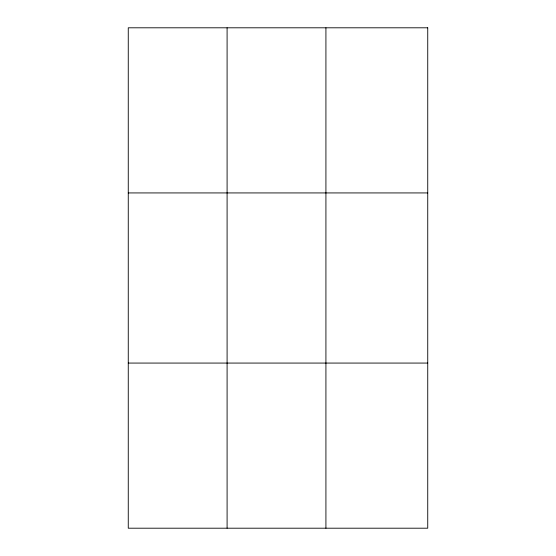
<?xml version="1.0" encoding="UTF-8"?>
<svg xmlns="http://www.w3.org/2000/svg" width="556" height="556" viewBox="0 0 556 556"><rect width="100%" height="100%" fill="white"/><g stroke="black" fill="none" stroke-linecap="round" stroke-linejoin="round"><path stroke-width="0.83" d="M227.091 27.8L227.091 528.2M325.92 27.8L325.92 528.2M128.262 192.932L427.738 192.932M128.262 363.068L427.738 363.068M427.738 27.8L427.738 528.2L128.262 528.2L128.262 27.8L427.738 27.8"/></g></svg>
